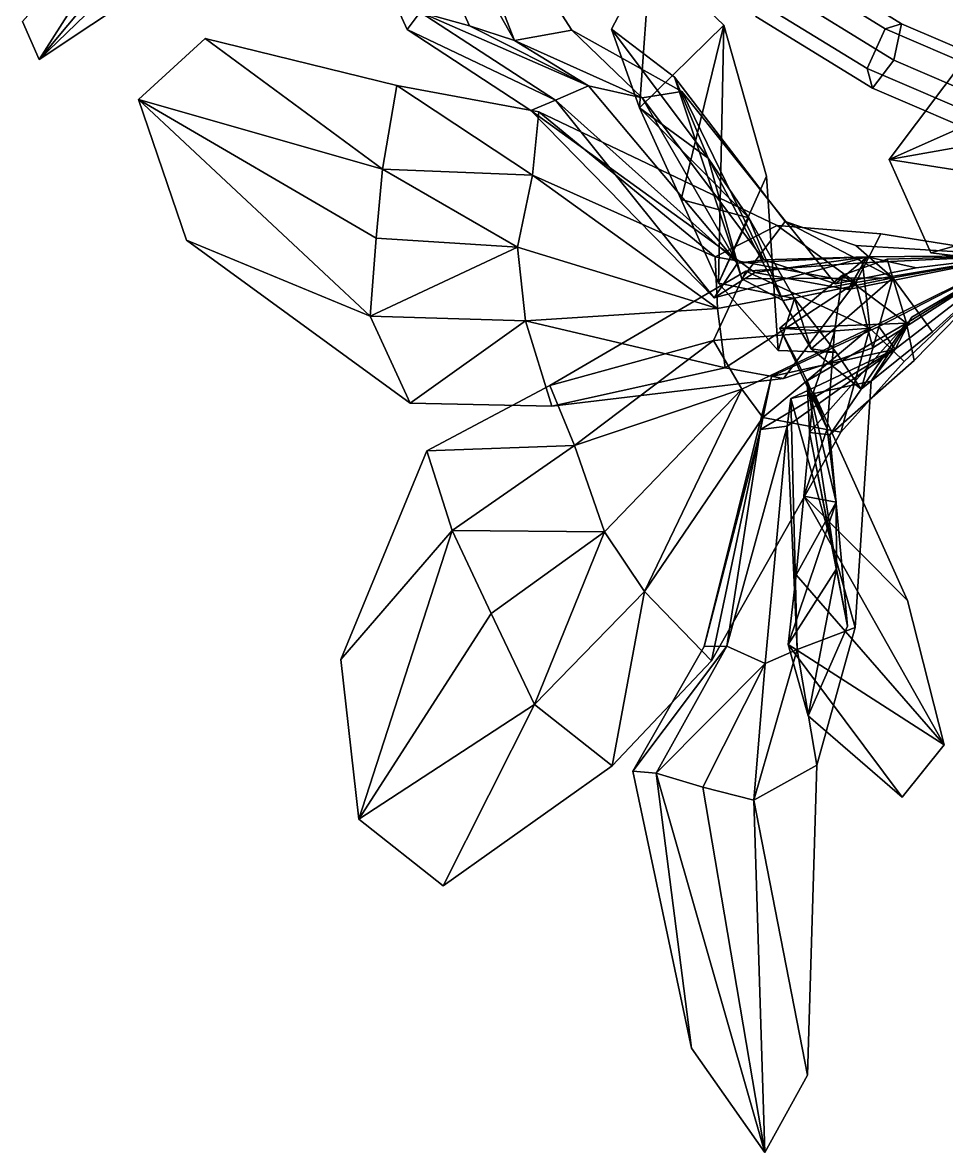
# Model space of a CAD drawing. Header units: metres. Extents: x -488 to 282, y -579 to 399.
# Drawn here: x -472.6 to -404.2, y -96.9 to -13.2 of the extents above; entities that cross this region are included whole.
import ezdxf

# ---------------------------------------------------------------- set-up
doc = ezdxf.new("R2010")
doc.units = ezdxf.units.M

msp = doc.modelspace()

# ---------------------------------------------------------------- linework, layer by layer
at = {"layer": 'coreopsi_1Pdcel', "color": 3}
for points in [[(-407.5464, -13.2743, 299.0812), (-415.5717, -8.2925, 302.6461), (-417.0065, -8.5533, 299.7648), (-408.748, -13.656, 296.1081)], [(-408.1198, -15.9729, 300.7597), (-416.3784, -10.8701, 304.4165), (-415.5717, -8.2925, 302.6461), (-407.5464, -13.2743, 299.0812)], [(-408.748, -13.656, 296.1081), (-417.0065, -8.5533, 299.7648), (-418.7133, -11.2945, 299.7274), (-410.0752, -16.5941, 295.9214)], [(-409.6811, -18.0477, 298.8397), (-418.3192, -12.748, 302.6457), (-416.3784, -10.8701, 304.4165), (-408.1198, -15.9729, 300.7597)], [(-410.0752, -16.5941, 295.9214), (-418.7133, -11.2945, 299.7274), (-418.3192, -12.748, 302.6457), (-409.6811, -18.0477, 298.8397)], [(-398.3591, -17.2206, 295.875), (-407.5464, -13.2743, 299.0812), (-408.748, -13.656, 296.1081), (-399.5606, -17.6024, 292.9019)], [(-398.9325, -19.9192, 297.5536), (-408.1198, -15.9729, 300.7597), (-407.5464, -13.2743, 299.0812), (-398.3591, -17.2206, 295.875)], [(-399.5606, -17.6024, 292.9019), (-408.748, -13.656, 296.1081), (-410.0752, -16.5941, 295.9214), (-400.8878, -20.5405, 292.7152)], [(-400.8878, -20.5405, 292.7152), (-410.0752, -16.5941, 295.9214), (-409.6811, -18.0477, 298.8397), (-400.4937, -21.994, 295.6335)], [(-400.4937, -21.994, 295.6335), (-409.6811, -18.0477, 298.8397), (-408.1198, -15.9729, 300.7597), (-398.9325, -19.9192, 297.5536)]]:
    msp.add_3dface(points, dxfattribs=at)
at = {"layer": 'coreopsi_1Petal1', "color": 3}
for points in [[(-436.1883, -14.5131, 322.5369), (-443.48, 4.2038, 327.4453), (-450.7708, 11.2841, 320.556)], [(-436.1883, -14.5131, 322.5369), (-450.7708, 11.2841, 320.556), (-443.48, 4.2038, 327.4453)], [(-439.5189, -13.4421, 316.5876), (-436.1883, -14.5131, 322.5369), (-450.7708, 11.2841, 320.556)], [(-439.5189, -13.4421, 316.5876), (-450.7708, 11.2841, 320.556), (-436.1883, -14.5131, 322.5369)], [(-450.7708, 11.2841, 320.556), (-443.1781, -12.4128, 309.967), (-439.5189, -13.4421, 316.5876)], [(-450.7708, 11.2841, 320.556), (-439.5189, -13.4421, 316.5876), (-443.1781, -12.4128, 309.967)], [(-443.1781, -12.4128, 309.967), (-453.0872, 5.8655, 311.1751), (-444.1512, -13.7131, 302.1768)], [(-443.1781, -12.4128, 309.967), (-444.1512, -13.7131, 302.1768), (-453.0872, 5.8655, 311.1751)], [(-431.9391, -13.7613, 327.9233), (-443.48, 4.2038, 327.4453), (-436.1883, -14.5131, 322.5369)], [(-431.9391, -13.7613, 327.9233), (-436.1883, -14.5131, 322.5369), (-443.48, 4.2038, 327.4453)], [(-471.3794, -15.9251, 348.1177), (-463.5906, -10.7239, 351.9173), (-454.9576, -0.05918, 338.7729)], [(-471.3794, -15.9251, 348.1177), (-454.9576, -0.05918, 338.7729), (-463.5906, -10.7239, 351.9173)], [(-471.3794, -15.9251, 348.1177), (-454.9576, -0.05918, 338.7729), (-458.6503, -0.6392, 332.8959)], [(-471.3794, -15.9251, 348.1177), (-458.6503, -0.6392, 332.8959), (-454.9576, -0.05918, 338.7729)], [(-458.6503, -0.6392, 332.8959), (-461.9213, -1.05979, 327.5319), (-471.3794, -15.9251, 348.1177)], [(-458.6503, -0.6392, 332.8959), (-471.3794, -15.9251, 348.1177), (-461.9213, -1.05979, 327.5319)], [(-461.9213, -1.05979, 327.5319), (-472.6163, -13.1099, 337.3463), (-471.3794, -15.9251, 348.1177)], [(-461.9213, -1.05979, 327.5319), (-471.3794, -15.9251, 348.1177), (-472.6163, -13.1099, 337.3463)], [(-426.9515, -19.4998, 336.8442), (-426.1188, -8.1666, 354.2975), (-429.0094, -13.6841, 331.8174)], [(-426.9515, -19.4998, 336.8442), (-429.0094, -13.6841, 331.8174), (-426.1188, -8.1666, 354.2975)], [(-420.7056, -13.3825, 362.435), (-426.1188, -8.1666, 354.2975), (-426.9515, -19.4998, 336.8442)], [(-420.7056, -13.3825, 362.435), (-426.9515, -19.4998, 336.8442), (-426.1188, -8.1666, 354.2975)], [(-443.1781, -12.4128, 309.967), (-444.1512, -13.7131, 302.1768), (-433.1703, -18.9419, 307.1451)], [(-443.1781, -12.4128, 309.967), (-433.1703, -18.9419, 307.1451), (-444.1512, -13.7131, 302.1768)], [(-443.1781, -12.4128, 309.967), (-433.1703, -18.9419, 307.1451), (-430.7289, -17.8845, 312.5624)], [(-443.1781, -12.4128, 309.967), (-430.7289, -17.8845, 312.5624), (-433.1703, -18.9419, 307.1451)], [(-439.5189, -13.4421, 316.5876), (-443.1781, -12.4128, 309.967), (-430.7289, -17.8845, 312.5624)], [(-439.5189, -13.4421, 316.5876), (-430.7289, -17.8845, 312.5624), (-443.1781, -12.4128, 309.967)], [(-420.7056, -13.3825, 362.435), (-426.9515, -19.4998, 336.8442), (-423.8505, -26.2972, 338.4129)], [(-420.7056, -13.3825, 362.435), (-423.8505, -26.2972, 338.4129), (-426.9515, -19.4998, 336.8442)], [(-423.8505, -26.2972, 338.4129), (-421.1013, -32.4945, 339.7051), (-420.7056, -13.3825, 362.435)], [(-423.8505, -26.2972, 338.4129), (-420.7056, -13.3825, 362.435), (-421.1013, -32.4945, 339.7051)], [(-421.1013, -32.4945, 339.7051), (-417.5302, -24.5576, 358.4625), (-420.7056, -13.3825, 362.435)], [(-421.1013, -32.4945, 339.7051), (-420.7056, -13.3825, 362.435), (-417.5302, -24.5576, 358.4625)], [(-433.1703, -18.9419, 307.1451), (-444.1512, -13.7131, 302.1768), (-434.9764, -19.7068, 299.7292)], [(-433.1703, -18.9419, 307.1451), (-434.9764, -19.7068, 299.7292), (-444.1512, -13.7131, 302.1768)], [(-430.7289, -17.8845, 312.5624), (-436.1883, -14.5131, 322.5369), (-439.5189, -13.4421, 316.5876)], [(-430.7289, -17.8845, 312.5624), (-439.5189, -13.4421, 316.5876), (-436.1883, -14.5131, 322.5369)], [(-426.7521, -18.7675, 318.1838), (-431.9391, -13.7613, 327.9233), (-436.1883, -14.5131, 322.5369)], [(-426.7521, -18.7675, 318.1838), (-436.1883, -14.5131, 322.5369), (-431.9391, -13.7613, 327.9233)], [(-423.8062, -18.2872, 322.5554), (-431.9391, -13.7613, 327.9233), (-426.7521, -18.7675, 318.1838)], [(-423.8062, -18.2872, 322.5554), (-426.7521, -18.7675, 318.1838), (-431.9391, -13.7613, 327.9233)], [(-421.8645, -23.2369, 326.3131), (-429.0094, -13.6841, 331.8174), (-424.3398, -17.2268, 322.2396)], [(-421.8645, -23.2369, 326.3131), (-424.3398, -17.2268, 322.2396), (-429.0094, -13.6841, 331.8174)], [(-426.9515, -19.4998, 336.8442), (-429.0094, -13.6841, 331.8174), (-421.8645, -23.2369, 326.3131)], [(-426.9515, -19.4998, 336.8442), (-421.8645, -23.2369, 326.3131), (-429.0094, -13.6841, 331.8174)], [(-445.9661, -24.04847, 296.8627), (-459.093, -14.3651, 284.1542), (-464.0454, -18.8906, 273.8712)], [(-445.9661, -24.04847, 296.8627), (-464.0454, -18.8906, 273.8712), (-459.093, -14.3651, 284.1542)], [(-444.9094, -17.8624, 299.735), (-459.093, -14.3651, 284.1542), (-445.9661, -24.04847, 296.8627)], [(-444.9094, -17.8624, 299.735), (-445.9661, -24.04847, 296.8627), (-459.093, -14.3651, 284.1542)], [(-430.7289, -17.8845, 312.5624), (-426.7521, -18.7675, 318.1838), (-436.1883, -14.5131, 322.5369)], [(-430.7289, -17.8845, 312.5624), (-436.1883, -14.5131, 322.5369), (-426.7521, -18.7675, 318.1838)], [(-388.5056, -14.4694, 314.3616), (-402.377, -15.2515, 304.2543), (-408.4458, -23.3277, 302.8351)], [(-388.5056, -14.4694, 314.3616), (-408.4458, -23.3277, 302.8351), (-402.377, -15.2515, 304.2543)], [(-389.6717, -19.9953, 315.356), (-388.5056, -14.4694, 314.3616), (-408.4458, -23.3277, 302.8351)], [(-389.6717, -19.9953, 315.356), (-408.4458, -23.3277, 302.8351), (-388.5056, -14.4694, 314.3616)], [(-419.3535, -32.1606, 309.8328), (-424.3398, -17.2268, 322.2396), (-416.1652, -27.934, 306.8399)], [(-419.3535, -32.1606, 309.8328), (-416.1652, -27.934, 306.8399), (-424.3398, -17.2268, 322.2396)], [(-421.8645, -23.2369, 326.3131), (-424.3398, -17.2268, 322.2396), (-419.3535, -32.1606, 309.8328)], [(-421.8645, -23.2369, 326.3131), (-419.3535, -32.1606, 309.8328), (-424.3398, -17.2268, 322.2396)], [(-434.8528, -24.4903, 298.4081), (-444.9094, -17.8624, 299.735), (-445.9661, -24.04847, 296.8627)], [(-434.8528, -24.4903, 298.4081), (-445.9661, -24.04847, 296.8627), (-444.9094, -17.8624, 299.735)], [(-434.3946, -19.7943, 300.8075), (-444.9094, -17.8624, 299.735), (-434.8528, -24.4903, 298.4081)], [(-434.3946, -19.7943, 300.8075), (-434.8528, -24.4903, 298.4081), (-444.9094, -17.8624, 299.735)], [(-430.7289, -17.8845, 312.5624), (-433.1703, -18.9419, 307.1451), (-419.696, -31.00773, 307.9795)], [(-430.7289, -17.8845, 312.5624), (-419.696, -31.00773, 307.9795), (-433.1703, -18.9419, 307.1451)], [(-419.696, -31.00773, 307.9795), (-426.7521, -18.7675, 318.1838), (-430.7289, -17.8845, 312.5624)], [(-419.696, -31.00773, 307.9795), (-430.7289, -17.8845, 312.5624), (-426.7521, -18.7675, 318.1838)], [(-417.7248, -30.7572, 312.0077), (-423.8062, -18.2872, 322.5554), (-426.7521, -18.7675, 318.1838)], [(-417.7248, -30.7572, 312.0077), (-426.7521, -18.7675, 318.1838), (-423.8062, -18.2872, 322.5554)], [(-412.4322, -32.5437, 312.8677), (-423.8062, -18.2872, 322.5554), (-417.7248, -30.7572, 312.0077)], [(-412.4322, -32.5437, 312.8677), (-417.7248, -30.7572, 312.0077), (-423.8062, -18.2872, 322.5554)], [(-446.437, -29.1677, 292.2578), (-445.9661, -24.04847, 296.8627), (-464.0454, -18.8906, 273.8712)], [(-446.437, -29.1677, 292.2578), (-464.0454, -18.8906, 273.8712), (-445.9661, -24.04847, 296.8627)], [(-464.0454, -18.8906, 273.8712), (-460.4929, -29.2997, 272.545), (-446.8798, -34.9282, 287.2675)], [(-464.0454, -18.8906, 273.8712), (-446.8798, -34.9282, 287.2675), (-460.4929, -29.2997, 272.545)], [(-464.0454, -18.8906, 273.8712), (-446.8798, -34.9282, 287.2675), (-446.437, -29.1677, 292.2578)], [(-464.0454, -18.8906, 273.8712), (-446.437, -29.1677, 292.2578), (-446.8798, -34.9282, 287.2675)], [(-433.1703, -18.9419, 307.1451), (-434.9764, -19.7068, 299.7292), (-421.4242, -33.5747, 304.8112)], [(-433.1703, -18.9419, 307.1451), (-421.4242, -33.5747, 304.8112), (-434.9764, -19.7068, 299.7292)], [(-419.696, -31.00773, 307.9795), (-433.1703, -18.9419, 307.1451), (-421.4242, -33.5747, 304.8112)], [(-419.696, -31.00773, 307.9795), (-421.4242, -33.5747, 304.8112), (-433.1703, -18.9419, 307.1451)], [(-417.7248, -30.7572, 312.0077), (-426.7521, -18.7675, 318.1838), (-419.696, -31.00773, 307.9795)], [(-417.7248, -30.7572, 312.0077), (-419.696, -31.00773, 307.9795), (-426.7521, -18.7675, 318.1838)], [(-421.4242, -33.5747, 304.8112), (-434.9764, -19.7068, 299.7292), (-418.4021, -31.7022, 299.877)], [(-421.4242, -33.5747, 304.8112), (-418.4021, -31.7022, 299.877), (-434.9764, -19.7068, 299.7292)], [(-421.3466, -30.5293, 305.0791), (-434.3946, -19.7943, 300.8075), (-434.8528, -24.4903, 298.4081)], [(-421.3466, -30.5293, 305.0791), (-434.8528, -24.4903, 298.4081), (-434.3946, -19.7943, 300.8075)], [(-416.7379, -28.23, 307.4064), (-434.3946, -19.7943, 300.8075), (-421.3466, -30.5293, 305.0791)], [(-416.7379, -28.23, 307.4064), (-421.3466, -30.5293, 305.0791), (-434.3946, -19.7943, 300.8075)], [(-426.9515, -19.4998, 336.8442), (-421.8645, -23.2369, 326.3131), (-418.8396, -27.639, 329.1236)], [(-426.9515, -19.4998, 336.8442), (-418.8396, -27.639, 329.1236), (-421.8645, -23.2369, 326.3131)], [(-423.8505, -26.2972, 338.4129), (-426.9515, -19.4998, 336.8442), (-418.8396, -27.639, 329.1236)], [(-423.8505, -26.2972, 338.4129), (-418.8396, -27.639, 329.1236), (-426.9515, -19.4998, 336.8442)], [(-408.4458, -23.3277, 302.8351), (-390.8706, -26.1074, 316.5557), (-389.6717, -19.9953, 315.356)], [(-408.4458, -23.3277, 302.8351), (-389.6717, -19.9953, 315.356), (-390.8706, -26.1074, 316.5557)], [(-416.3394, -33.7616, 312.6552), (-421.8645, -23.2369, 326.3131), (-419.3535, -32.1606, 309.8328)], [(-416.3394, -33.7616, 312.6552), (-419.3535, -32.1606, 309.8328), (-421.8645, -23.2369, 326.3131)], [(-418.8396, -27.639, 329.1236), (-421.8645, -23.2369, 326.3131), (-416.3394, -33.7616, 312.6552)], [(-418.8396, -27.639, 329.1236), (-416.3394, -33.7616, 312.6552), (-421.8645, -23.2369, 326.3131)], [(-408.4458, -23.3277, 302.8351), (-405.3818, -30.2409, 308.0835), (-390.8706, -26.1074, 316.5557)], [(-408.4458, -23.3277, 302.8351), (-390.8706, -26.1074, 316.5557), (-405.3818, -30.2409, 308.0835)], [(-435.9784, -29.8172, 294.1008), (-445.9661, -24.04847, 296.8627), (-446.437, -29.1677, 292.2578)], [(-435.9784, -29.8172, 294.1008), (-446.437, -29.1677, 292.2578), (-445.9661, -24.04847, 296.8627)], [(-435.9784, -29.8172, 294.1008), (-434.8528, -24.4903, 298.4081), (-445.9661, -24.04847, 296.8627)], [(-435.9784, -29.8172, 294.1008), (-445.9661, -24.04847, 296.8627), (-434.8528, -24.4903, 298.4081)], [(-421.1781, -34.3766, 302.7673), (-434.8528, -24.4903, 298.4081), (-435.9784, -29.8172, 294.1008)], [(-421.1781, -34.3766, 302.7673), (-435.9784, -29.8172, 294.1008), (-434.8528, -24.4903, 298.4081)], [(-421.3466, -30.5293, 305.0791), (-434.8528, -24.4903, 298.4081), (-421.1781, -34.3766, 302.7673)], [(-421.3466, -30.5293, 305.0791), (-421.1781, -34.3766, 302.7673), (-434.8528, -24.4903, 298.4081)], [(-416.6803, -37.487, 341.4838), (-417.5302, -24.5576, 358.4625), (-421.1013, -32.4945, 339.7051)], [(-416.6803, -37.487, 341.4838), (-421.1013, -32.4945, 339.7051), (-417.5302, -24.5576, 358.4625)], [(-418.8396, -27.639, 329.1236), (-421.1013, -32.4945, 339.7051), (-423.8505, -26.2972, 338.4129)], [(-418.8396, -27.639, 329.1236), (-423.8505, -26.2972, 338.4129), (-421.1013, -32.4945, 339.7051)], [(-390.8706, -26.1074, 316.5557), (-405.3818, -30.2409, 308.0835), (-388.999, -32.2185, 318.2493)], [(-390.8706, -26.1074, 316.5557), (-388.999, -32.2185, 318.2493), (-405.3818, -30.2409, 308.0835)], [(-410.9261, -32.4484, 300.3056), (-416.7379, -28.23, 307.4064), (-421.3466, -30.5293, 305.0791)], [(-410.9261, -32.4484, 300.3056), (-421.3466, -30.5293, 305.0791), (-416.7379, -28.23, 307.4064)], [(-418.8396, -27.639, 329.1236), (-415.4638, -33.6323, 330.0608), (-421.1013, -32.4945, 339.7051)], [(-418.8396, -27.639, 329.1236), (-421.1013, -32.4945, 339.7051), (-415.4638, -33.6323, 330.0608)], [(-419.3535, -32.1606, 309.8328), (-416.1652, -27.934, 306.8399), (-408.1931, -32.1011, 305.8903)], [(-419.3535, -32.1606, 309.8328), (-408.1931, -32.1011, 305.8903), (-416.1652, -27.934, 306.8399)], [(-416.3394, -33.7616, 312.6552), (-415.4638, -33.6323, 330.0608), (-418.8396, -27.639, 329.1236)], [(-416.3394, -33.7616, 312.6552), (-418.8396, -27.639, 329.1236), (-415.4638, -33.6323, 330.0608)], [(-409.0614, -28.8377, 303.1593), (-416.7379, -28.23, 307.4064), (-410.9261, -32.4484, 300.3056)], [(-409.0614, -28.8377, 303.1593), (-410.9261, -32.4484, 300.3056), (-416.7379, -28.23, 307.4064)], [(-408.1931, -32.1011, 305.8903), (-416.1652, -27.934, 306.8399), (-410.9325, -29.696, 302.4364)], [(-408.1931, -32.1011, 305.8903), (-410.9325, -29.696, 302.4364), (-416.1652, -27.934, 306.8399)], [(-446.437, -29.1677, 292.2578), (-446.8798, -34.9282, 287.2675), (-435.9784, -29.8172, 294.1008)], [(-446.437, -29.1677, 292.2578), (-435.9784, -29.8172, 294.1008), (-446.8798, -34.9282, 287.2675)], [(-399.0027, -30.4309, 297.8171), (-409.0614, -28.8377, 303.1593), (-410.9261, -32.4484, 300.3056)], [(-399.0027, -30.4309, 297.8171), (-410.9261, -32.4484, 300.3056), (-409.0614, -28.8377, 303.1593)], [(-446.8798, -34.9282, 287.2675), (-460.4929, -29.2997, 272.545), (-443.9111, -41.3694, 283.6587)], [(-446.8798, -34.9282, 287.2675), (-443.9111, -41.3694, 283.6587), (-460.4929, -29.2997, 272.545)], [(-446.8798, -34.9282, 287.2675), (-435.392, -35.2727, 291.587), (-435.9784, -29.8172, 294.1008)], [(-446.8798, -34.9282, 287.2675), (-435.9784, -29.8172, 294.1008), (-435.392, -35.2727, 291.587)], [(-435.9784, -29.8172, 294.1008), (-435.392, -35.2727, 291.587), (-421.1781, -34.3766, 302.7673)], [(-435.9784, -29.8172, 294.1008), (-421.1781, -34.3766, 302.7673), (-435.392, -35.2727, 291.587)], [(-408.1931, -32.1011, 305.8903), (-410.9325, -29.696, 302.4364), (-399.0027, -30.4309, 297.8171)], [(-408.1931, -32.1011, 305.8903), (-399.0027, -30.4309, 297.8171), (-410.9325, -29.696, 302.4364)], [(-419.696, -31.00773, 307.9795), (-421.4242, -33.5747, 304.8112), (-410.089, -30.5456, 303.2495)], [(-419.696, -31.00773, 307.9795), (-410.089, -30.5456, 303.2495), (-421.4242, -33.5747, 304.8112)], [(-421.4242, -33.5747, 304.8112), (-418.4021, -31.7022, 299.877), (-410.089, -30.5456, 303.2495)], [(-421.4242, -33.5747, 304.8112), (-410.089, -30.5456, 303.2495), (-418.4021, -31.7022, 299.877)], [(-410.9261, -32.4484, 300.3056), (-421.3466, -30.5293, 305.0791), (-421.1781, -34.3766, 302.7673)], [(-410.9261, -32.4484, 300.3056), (-421.1781, -34.3766, 302.7673), (-421.3466, -30.5293, 305.0791)], [(-410.089, -30.5456, 303.2495), (-417.7248, -30.7572, 312.0077), (-419.696, -31.00773, 307.9795)], [(-410.089, -30.5456, 303.2495), (-419.696, -31.00773, 307.9795), (-417.7248, -30.7572, 312.0077)], [(-410.089, -30.5456, 303.2495), (-418.4021, -31.7022, 299.877), (-411.4995, -32.9664, 299.0819)], [(-410.089, -30.5456, 303.2495), (-411.4995, -32.9664, 299.0819), (-418.4021, -31.7022, 299.877)], [(-410.089, -30.5456, 303.2495), (-412.4322, -32.5437, 312.8677), (-417.7248, -30.7572, 312.0077)], [(-410.089, -30.5456, 303.2495), (-417.7248, -30.7572, 312.0077), (-412.4322, -32.5437, 312.8677)], [(-406.4516, -31.3659, 306.5289), (-412.4322, -32.5437, 312.8677), (-410.089, -30.5456, 303.2495)], [(-406.4516, -31.3659, 306.5289), (-410.089, -30.5456, 303.2495), (-412.4322, -32.5437, 312.8677)], [(-407.164, -35.4624, 305.5957), (-411.9217, -31.9033, 312.416), (-408.6053, -30.7034, 306.2974)], [(-407.164, -35.4624, 305.5957), (-408.6053, -30.7034, 306.2974), (-411.9217, -31.9033, 312.416)], [(-410.089, -30.5456, 303.2495), (-411.4995, -32.9664, 299.0819), (-399.0027, -30.4309, 297.8171)], [(-410.089, -30.5456, 303.2495), (-399.0027, -30.4309, 297.8171), (-411.4995, -32.9664, 299.0819)], [(-410.9261, -32.4484, 300.3056), (-409.6722, -37.2732, 299.6997), (-399.0027, -30.4309, 297.8171)], [(-410.9261, -32.4484, 300.3056), (-399.0027, -30.4309, 297.8171), (-409.6722, -37.2732, 299.6997)], [(-399.0027, -30.4309, 297.8171), (-410.4267, -30.9723, 299.0229), (-409.8969, -35.8098, 300.011)], [(-399.0027, -30.4309, 297.8171), (-409.8969, -35.8098, 300.011), (-410.4267, -30.9723, 299.0229)], [(-399.0027, -30.4309, 297.8171), (-406.4516, -31.3659, 306.5289), (-410.089, -30.5456, 303.2495)], [(-399.0027, -30.4309, 297.8171), (-410.089, -30.5456, 303.2495), (-406.4516, -31.3659, 306.5289)], [(-409.8969, -35.8098, 300.011), (-407.3449, -38.2806, 303.5607), (-399.0027, -30.4309, 297.8171)], [(-409.8969, -35.8098, 300.011), (-399.0027, -30.4309, 297.8171), (-407.3449, -38.2806, 303.5607)], [(-399.0027, -30.4309, 297.8171), (-409.2215, -35.6967, 298.137), (-408.0011, -37.3652, 302.6519)], [(-399.0027, -30.4309, 297.8171), (-408.0011, -37.3652, 302.6519), (-409.2215, -35.6967, 298.137)], [(-407.164, -35.4624, 305.5957), (-408.6053, -30.7034, 306.2974), (-399.0027, -30.4309, 297.8171)], [(-407.164, -35.4624, 305.5957), (-399.0027, -30.4309, 297.8171), (-408.6053, -30.7034, 306.2974)], [(-399.0027, -30.4309, 297.8171), (-405.2465, -36.09029, 305.6429), (-408.1931, -32.1011, 305.8903)], [(-399.0027, -30.4309, 297.8171), (-408.1931, -32.1011, 305.8903), (-405.2465, -36.09029, 305.6429)], [(-408.0011, -37.3652, 302.6519), (-406.7779, -35.01025, 306.9152), (-399.0027, -30.4309, 297.8171)], [(-408.0011, -37.3652, 302.6519), (-399.0027, -30.4309, 297.8171), (-406.7779, -35.01025, 306.9152)], [(-399.0027, -30.4309, 297.8171), (-406.6117, -38.2249, 301.5066), (-407.164, -35.4624, 305.5957)], [(-399.0027, -30.4309, 297.8171), (-407.164, -35.4624, 305.5957), (-406.6117, -38.2249, 301.5066)], [(-419.0674, -31.6112, 300.5279), (-433.5738, -40.05894, 288.5002), (-421.4677, -36.7276, 300.5867)], [(-419.0674, -31.6112, 300.5279), (-421.4677, -36.7276, 300.5867), (-433.5738, -40.05894, 288.5002)], [(-409.8969, -35.8098, 300.011), (-419.0674, -31.6112, 300.5279), (-421.4677, -36.7276, 300.5867)], [(-409.8969, -35.8098, 300.011), (-421.4677, -36.7276, 300.5867), (-419.0674, -31.6112, 300.5279)], [(-410.4267, -30.9723, 299.0229), (-419.0674, -31.6112, 300.5279), (-409.8969, -35.8098, 300.011)], [(-410.4267, -30.9723, 299.0229), (-409.8969, -35.8098, 300.011), (-419.0674, -31.6112, 300.5279)], [(-421.1781, -34.3766, 302.7673), (-420.6071, -38.7677, 302.8444), (-410.9261, -32.4484, 300.3056)], [(-421.1781, -34.3766, 302.7673), (-410.9261, -32.4484, 300.3056), (-420.6071, -38.7677, 302.8444)], [(-415.4638, -33.6323, 330.0608), (-416.6803, -37.487, 341.4838), (-421.1013, -32.4945, 339.7051)], [(-415.4638, -33.6323, 330.0608), (-421.1013, -32.4945, 339.7051), (-416.6803, -37.487, 341.4838)], [(-420.6071, -38.7677, 302.8444), (-416.2732, -39.5539, 298.6508), (-410.9261, -32.4484, 300.3056)], [(-420.6071, -38.7677, 302.8444), (-410.9261, -32.4484, 300.3056), (-416.2732, -39.5539, 298.6508)], [(-416.3394, -33.7616, 312.6552), (-419.3535, -32.1606, 309.8328), (-408.1931, -32.1011, 305.8903)], [(-416.3394, -33.7616, 312.6552), (-408.1931, -32.1011, 305.8903), (-419.3535, -32.1606, 309.8328)], [(-416.5466, -35.8336, 312.802), (-411.9217, -31.9033, 312.416), (-407.164, -35.4624, 305.5957)], [(-416.5466, -35.8336, 312.802), (-407.164, -35.4624, 305.5957), (-411.9217, -31.9033, 312.416)], [(-416.5466, -35.8336, 312.802), (-412.5074, -36.09202, 332.4343), (-411.9217, -31.9033, 312.416)], [(-416.5466, -35.8336, 312.802), (-411.9217, -31.9033, 312.416), (-412.5074, -36.09202, 332.4343)], [(-408.1931, -32.1011, 305.8903), (-414.2277, -37.362, 314.3143), (-416.3394, -33.7616, 312.6552)], [(-408.1931, -32.1011, 305.8903), (-416.3394, -33.7616, 312.6552), (-414.2277, -37.362, 314.3143)], [(-410.9261, -32.4484, 300.3056), (-416.2732, -39.5539, 298.6508), (-409.6722, -37.2732, 299.6997)], [(-410.9261, -32.4484, 300.3056), (-409.6722, -37.2732, 299.6997), (-416.2732, -39.5539, 298.6508)], [(-408.1931, -32.1011, 305.8903), (-410.5232, -40.3359, 311.2524), (-414.2277, -37.362, 314.3143)], [(-408.1931, -32.1011, 305.8903), (-414.2277, -37.362, 314.3143), (-410.5232, -40.3359, 311.2524)], [(-405.2465, -36.09029, 305.6429), (-410.5232, -40.3359, 311.2524), (-408.1931, -32.1011, 305.8903)], [(-405.2465, -36.09029, 305.6429), (-408.1931, -32.1011, 305.8903), (-410.5232, -40.3359, 311.2524)], [(-412.3734, -37.6287, 331.6414), (-416.6803, -37.487, 341.4838), (-415.4638, -33.6323, 330.0608)], [(-412.3734, -37.6287, 331.6414), (-415.4638, -33.6323, 330.0608), (-416.6803, -37.487, 341.4838)], [(-414.2277, -37.362, 314.3143), (-415.4638, -33.6323, 330.0608), (-416.3394, -33.7616, 312.6552)], [(-414.2277, -37.362, 314.3143), (-416.3394, -33.7616, 312.6552), (-415.4638, -33.6323, 330.0608)], [(-414.2277, -37.362, 314.3143), (-412.3734, -37.6287, 331.6414), (-415.4638, -33.6323, 330.0608)], [(-414.2277, -37.362, 314.3143), (-415.4638, -33.6323, 330.0608), (-412.3734, -37.6287, 331.6414)], [(-446.8798, -34.9282, 287.2675), (-443.9111, -41.3694, 283.6587), (-435.392, -35.2727, 291.587)], [(-446.8798, -34.9282, 287.2675), (-435.392, -35.2727, 291.587), (-443.9111, -41.3694, 283.6587)], [(-421.1781, -34.3766, 302.7673), (-435.392, -35.2727, 291.587), (-420.6071, -38.7677, 302.8444)], [(-421.1781, -34.3766, 302.7673), (-420.6071, -38.7677, 302.8444), (-435.392, -35.2727, 291.587)], [(-408.0011, -37.3652, 302.6519), (-409.7928, -39.755, 311.1898), (-406.7779, -35.01025, 306.9152)], [(-408.0011, -37.3652, 302.6519), (-406.7779, -35.01025, 306.9152), (-409.7928, -39.755, 311.1898)], [(-435.392, -35.2727, 291.587), (-443.9111, -41.3694, 283.6587), (-433.4398, -41.5956, 287.7073)], [(-435.392, -35.2727, 291.587), (-433.4398, -41.5956, 287.7073), (-443.9111, -41.3694, 283.6587)], [(-435.392, -35.2727, 291.587), (-433.4398, -41.5956, 287.7073), (-420.6071, -38.7677, 302.8444)], [(-435.392, -35.2727, 291.587), (-420.6071, -38.7677, 302.8444), (-433.4398, -41.5956, 287.7073)], [(-409.8969, -35.8098, 300.011), (-421.4677, -36.7276, 300.5867), (-419.356, -40.328, 302.2458)], [(-409.8969, -35.8098, 300.011), (-419.356, -40.328, 302.2458), (-421.4677, -36.7276, 300.5867)], [(-419.356, -40.328, 302.2458), (-417.8001, -42.4408, 305.8136), (-409.8969, -35.8098, 300.011)], [(-419.356, -40.328, 302.2458), (-409.8969, -35.8098, 300.011), (-417.8001, -42.4408, 305.8136)], [(-417.8001, -42.4408, 305.8136), (-412.0297, -43.5232, 304.2269), (-409.8969, -35.8098, 300.011)], [(-417.8001, -42.4408, 305.8136), (-409.8969, -35.8098, 300.011), (-412.0297, -43.5232, 304.2269)], [(-409.2215, -35.6967, 298.137), (-417.1584, -39.4034, 298.9126), (-408.0011, -37.3652, 302.6519)], [(-409.2215, -35.6967, 298.137), (-408.0011, -37.3652, 302.6519), (-417.1584, -39.4034, 298.9126)], [(-414.5173, -39.713, 312.1336), (-416.5466, -35.8336, 312.802), (-407.164, -35.4624, 305.5957)], [(-414.5173, -39.713, 312.1336), (-407.164, -35.4624, 305.5957), (-416.5466, -35.8336, 312.802)], [(-414.5173, -39.713, 312.1336), (-413.0347, -43.285, 329.822), (-416.5466, -35.8336, 312.802)], [(-414.5173, -39.713, 312.1336), (-416.5466, -35.8336, 312.802), (-413.0347, -43.285, 329.822)], [(-413.0347, -43.285, 329.822), (-412.5074, -36.09202, 332.4343), (-416.5466, -35.8336, 312.802)], [(-413.0347, -43.285, 329.822), (-416.5466, -35.8336, 312.802), (-412.5074, -36.09202, 332.4343)], [(-407.164, -35.4624, 305.5957), (-414.3488, -43.5603, 309.8219), (-414.5173, -39.713, 312.1336)], [(-407.164, -35.4624, 305.5957), (-414.5173, -39.713, 312.1336), (-414.3488, -43.5603, 309.8219)], [(-407.164, -35.4624, 305.5957), (-412.8527, -43.717, 304.3739), (-414.3488, -43.5603, 309.8219)], [(-407.164, -35.4624, 305.5957), (-414.3488, -43.5603, 309.8219), (-412.8527, -43.717, 304.3739)], [(-406.6117, -38.2249, 301.5066), (-412.8527, -43.717, 304.3739), (-407.164, -35.4624, 305.5957)], [(-406.6117, -38.2249, 301.5066), (-407.164, -35.4624, 305.5957), (-412.8527, -43.717, 304.3739)], [(-409.8969, -35.8098, 300.011), (-412.0297, -43.5232, 304.2269), (-407.3449, -38.2806, 303.5607)], [(-409.8969, -35.8098, 300.011), (-407.3449, -38.2806, 303.5607), (-412.0297, -43.5232, 304.2269)], [(-421.4677, -36.7276, 300.5867), (-433.5738, -40.05894, 288.5002), (-431.7544, -44.5013, 290.7305)], [(-421.4677, -36.7276, 300.5867), (-431.7544, -44.5013, 290.7305), (-433.5738, -40.05894, 288.5002)], [(-421.4677, -36.7276, 300.5867), (-431.7544, -44.5013, 290.7305), (-419.356, -40.328, 302.2458)], [(-421.4677, -36.7276, 300.5867), (-419.356, -40.328, 302.2458), (-431.7544, -44.5013, 290.7305)], [(-413.0347, -43.285, 329.822), (-414.0583, -40.5375, 342.6285), (-412.5074, -36.09202, 332.4343)], [(-413.0347, -43.285, 329.822), (-412.5074, -36.09202, 332.4343), (-414.0583, -40.5375, 342.6285)], [(-408.0011, -37.3652, 302.6519), (-417.9706, -43.3324, 302.8933), (-415.9994, -43.08195, 306.9214)], [(-408.0011, -37.3652, 302.6519), (-415.9994, -43.08195, 306.9214), (-417.9706, -43.3324, 302.8933)], [(-408.0011, -37.3652, 302.6519), (-417.1584, -39.4034, 298.9126), (-417.9706, -43.3324, 302.8933)], [(-408.0011, -37.3652, 302.6519), (-417.9706, -43.3324, 302.8933), (-417.1584, -39.4034, 298.9126)], [(-415.9994, -43.08195, 306.9214), (-415.7294, -41.02674, 310.8352), (-408.0011, -37.3652, 302.6519)], [(-415.9994, -43.08195, 306.9214), (-408.0011, -37.3652, 302.6519), (-415.7294, -41.02674, 310.8352)], [(-415.7294, -41.02674, 310.8352), (-409.7928, -39.755, 311.1898), (-408.0011, -37.3652, 302.6519)], [(-415.7294, -41.02674, 310.8352), (-408.0011, -37.3652, 302.6519), (-409.7928, -39.755, 311.1898)], [(-410.5232, -40.3359, 311.2524), (-412.3734, -37.6287, 331.6414), (-414.2277, -37.362, 314.3143)], [(-410.5232, -40.3359, 311.2524), (-414.2277, -37.362, 314.3143), (-412.3734, -37.6287, 331.6414)], [(-420.6071, -38.7677, 302.8444), (-433.4398, -41.5956, 287.7073), (-416.2732, -39.5539, 298.6508)], [(-420.6071, -38.7677, 302.8444), (-416.2732, -39.5539, 298.6508), (-433.4398, -41.5956, 287.7073)], [(-433.5738, -40.05894, 288.5002), (-442.6849, -44.9098, 285.5169), (-431.7544, -44.5013, 290.7305)], [(-433.5738, -40.05894, 288.5002), (-431.7544, -44.5013, 290.7305), (-442.6849, -44.9098, 285.5169)], [(-417.1584, -39.4034, 298.9126), (-422.1411, -59.4004, 297.5862), (-417.9706, -43.3324, 302.8933)], [(-417.1584, -39.4034, 298.9126), (-417.9706, -43.3324, 302.8933), (-422.1411, -59.4004, 297.5862)], [(-415.7294, -41.02674, 310.8352), (-410.9708, -57.9808, 320.4124), (-409.7928, -39.755, 311.1898)], [(-415.7294, -41.02674, 310.8352), (-409.7928, -39.755, 311.1898), (-410.9708, -57.9808, 320.4124)], [(-414.3488, -43.5603, 309.8219), (-412.3654, -53.6433, 322.3832), (-414.5173, -39.713, 312.1336)], [(-414.3488, -43.5603, 309.8219), (-414.5173, -39.713, 312.1336), (-412.3654, -53.6433, 322.3832)], [(-414.5173, -39.713, 312.1336), (-412.3654, -53.6433, 322.3832), (-412.3858, -48.7187, 327.2763)], [(-414.5173, -39.713, 312.1336), (-412.3858, -48.7187, 327.2763), (-412.3654, -53.6433, 322.3832)], [(-412.3858, -48.7187, 327.2763), (-413.0347, -43.285, 329.822), (-414.5173, -39.713, 312.1336)], [(-412.3858, -48.7187, 327.2763), (-414.5173, -39.713, 312.1336), (-413.0347, -43.285, 329.822)], [(-419.356, -40.328, 302.2458), (-431.7544, -44.5013, 290.7305), (-429.5246, -50.8969, 292.2535)], [(-419.356, -40.328, 302.2458), (-429.5246, -50.8969, 292.2535), (-431.7544, -44.5013, 290.7305)], [(-429.5246, -50.8969, 292.2535), (-426.5622, -55.3208, 295.0959), (-419.356, -40.328, 302.2458)], [(-429.5246, -50.8969, 292.2535), (-419.356, -40.328, 302.2458), (-426.5622, -55.3208, 295.0959)], [(-419.356, -40.328, 302.2458), (-426.5622, -55.3208, 295.0959), (-417.8001, -42.4408, 305.8136)], [(-419.356, -40.328, 302.2458), (-417.8001, -42.4408, 305.8136), (-426.5622, -55.3208, 295.0959)], [(-414.7775, -48.273, 340.9049), (-407.104, -55.9861, 358.6638), (-414.0583, -40.5375, 342.6285)], [(-414.7775, -48.273, 340.9049), (-414.0583, -40.5375, 342.6285), (-407.104, -55.9861, 358.6638)], [(-414.7775, -48.273, 340.9049), (-414.0583, -40.5375, 342.6285), (-413.0347, -43.285, 329.822)], [(-414.7775, -48.273, 340.9049), (-413.0347, -43.285, 329.822), (-414.0583, -40.5375, 342.6285)], [(-415.9994, -43.08195, 306.9214), (-415.2563, -59.6158, 314.2639), (-415.7294, -41.02674, 310.8352)], [(-415.9994, -43.08195, 306.9214), (-415.7294, -41.02674, 310.8352), (-415.2563, -59.6158, 314.2639)], [(-415.2563, -59.6158, 314.2639), (-410.9708, -57.9808, 320.4124), (-415.7294, -41.02674, 310.8352)], [(-415.2563, -59.6158, 314.2639), (-415.7294, -41.02674, 310.8352), (-410.9708, -57.9808, 320.4124)], [(-426.5622, -55.3208, 295.0959), (-421.6075, -60.4608, 297.902), (-417.8001, -42.4408, 305.8136)], [(-426.5622, -55.3208, 295.0959), (-417.8001, -42.4408, 305.8136), (-421.6075, -60.4608, 297.902)], [(-417.8001, -42.4408, 305.8136), (-421.6075, -60.4608, 297.902), (-412.0297, -43.5232, 304.2269)], [(-417.8001, -42.4408, 305.8136), (-412.0297, -43.5232, 304.2269), (-421.6075, -60.4608, 297.902)], [(-417.9706, -43.3324, 302.8933), (-422.1411, -59.4004, 297.5862), (-420.466, -59.3661, 302.6075)], [(-417.9706, -43.3324, 302.8933), (-420.466, -59.3661, 302.6075), (-422.1411, -59.4004, 297.5862)], [(-417.9706, -43.3324, 302.8933), (-420.466, -59.3661, 302.6075), (-415.9994, -43.08195, 306.9214)], [(-417.9706, -43.3324, 302.8933), (-415.9994, -43.08195, 306.9214), (-420.466, -59.3661, 302.6075)], [(-415.9994, -43.08195, 306.9214), (-420.466, -59.3661, 302.6075), (-417.6353, -60.6514, 308.8147)], [(-415.9994, -43.08195, 306.9214), (-417.6353, -60.6514, 308.8147), (-420.466, -59.3661, 302.6075)], [(-417.6353, -60.6514, 308.8147), (-415.2563, -59.6158, 314.2639), (-415.9994, -43.08195, 306.9214)], [(-417.6353, -60.6514, 308.8147), (-415.9994, -43.08195, 306.9214), (-415.2563, -59.6158, 314.2639)], [(-414.7775, -48.273, 340.9049), (-413.0347, -43.285, 329.822), (-412.3858, -48.7187, 327.2763)], [(-414.7775, -48.273, 340.9049), (-412.3858, -48.7187, 327.2763), (-413.0347, -43.285, 329.822)], [(-412.8527, -43.717, 304.3739), (-411.5527, -57.8933, 319.3341), (-414.3488, -43.5603, 309.8219)], [(-412.8527, -43.717, 304.3739), (-414.3488, -43.5603, 309.8219), (-411.5527, -57.8933, 319.3341)], [(-414.3488, -43.5603, 309.8219), (-411.5527, -57.8933, 319.3341), (-412.3654, -53.6433, 322.3832)], [(-414.3488, -43.5603, 309.8219), (-412.3654, -53.6433, 322.3832), (-411.5527, -57.8933, 319.3341)], [(-442.6849, -44.9098, 285.5169), (-449.0456, -60.3698, 272.2242), (-440.8057, -50.7944, 288.5949)], [(-442.6849, -44.9098, 285.5169), (-440.8057, -50.7944, 288.5949), (-449.0456, -60.3698, 272.2242)], [(-431.7544, -44.5013, 290.7305), (-442.6849, -44.9098, 285.5169), (-440.8057, -50.7944, 288.5949)], [(-431.7544, -44.5013, 290.7305), (-440.8057, -50.7944, 288.5949), (-442.6849, -44.9098, 285.5169)], [(-429.5246, -50.8969, 292.2535), (-431.7544, -44.5013, 290.7305), (-440.8057, -50.7944, 288.5949)], [(-429.5246, -50.8969, 292.2535), (-440.8057, -50.7944, 288.5949), (-431.7544, -44.5013, 290.7305)], [(-415.3452, -54.07737, 335.9785), (-414.7775, -48.273, 340.9049), (-412.3858, -48.7187, 327.2763)], [(-415.3452, -54.07737, 335.9785), (-412.3858, -48.7187, 327.2763), (-414.7775, -48.273, 340.9049)], [(-404.3854, -66.6879, 357.7638), (-414.7775, -48.273, 340.9049), (-415.3452, -54.07737, 335.9785)], [(-404.3854, -66.6879, 357.7638), (-415.3452, -54.07737, 335.9785), (-414.7775, -48.273, 340.9049)], [(-404.3854, -66.6879, 357.7638), (-407.104, -55.9861, 358.6638), (-414.7775, -48.273, 340.9049)], [(-404.3854, -66.6879, 357.7638), (-414.7775, -48.273, 340.9049), (-407.104, -55.9861, 358.6638)], [(-412.3858, -48.7187, 327.2763), (-412.3654, -53.6433, 322.3832), (-415.9409, -59.2404, 331.4374)], [(-412.3858, -48.7187, 327.2763), (-415.9409, -59.2404, 331.4374), (-412.3654, -53.6433, 322.3832)], [(-412.3858, -48.7187, 327.2763), (-415.9409, -59.2404, 331.4374), (-415.3452, -54.07737, 335.9785)], [(-412.3858, -48.7187, 327.2763), (-415.3452, -54.07737, 335.9785), (-415.9409, -59.2404, 331.4374)], [(-440.8057, -50.7944, 288.5949), (-449.0456, -60.3698, 272.2242), (-447.7252, -72.196, 269.1999)], [(-440.8057, -50.7944, 288.5949), (-447.7252, -72.196, 269.1999), (-449.0456, -60.3698, 272.2242)], [(-437.9317, -56.9479, 289.8233), (-440.8057, -50.7944, 288.5949), (-447.7252, -72.196, 269.1999)], [(-437.9317, -56.9479, 289.8233), (-447.7252, -72.196, 269.1999), (-440.8057, -50.7944, 288.5949)], [(-429.5246, -50.8969, 292.2535), (-440.8057, -50.7944, 288.5949), (-437.9317, -56.9479, 289.8233)], [(-429.5246, -50.8969, 292.2535), (-437.9317, -56.9479, 289.8233), (-440.8057, -50.7944, 288.5949)], [(-437.9317, -56.9479, 289.8233), (-434.7057, -63.7014, 291.3282), (-429.5246, -50.8969, 292.2535)], [(-437.9317, -56.9479, 289.8233), (-429.5246, -50.8969, 292.2535), (-434.7057, -63.7014, 291.3282)], [(-434.7057, -63.7014, 291.3282), (-426.5622, -55.3208, 295.0959), (-429.5246, -50.8969, 292.2535)], [(-434.7057, -63.7014, 291.3282), (-429.5246, -50.8969, 292.2535), (-426.5622, -55.3208, 295.0959)], [(-412.3654, -53.6433, 322.3832), (-414.4559, -64.5344, 327.2657), (-415.9409, -59.2404, 331.4374)], [(-412.3654, -53.6433, 322.3832), (-415.9409, -59.2404, 331.4374), (-414.4559, -64.5344, 327.2657)], [(-415.3452, -54.07737, 335.9785), (-415.9409, -59.2404, 331.4374), (-404.3854, -66.6879, 357.7638)], [(-415.3452, -54.07737, 335.9785), (-404.3854, -66.6879, 357.7638), (-415.9409, -59.2404, 331.4374)], [(-411.5527, -57.8933, 319.3341), (-414.4559, -64.5344, 327.2657), (-412.3654, -53.6433, 322.3832)], [(-411.5527, -57.8933, 319.3341), (-412.3654, -53.6433, 322.3832), (-414.4559, -64.5344, 327.2657)], [(-434.7057, -63.7014, 291.3282), (-428.9601, -68.2228, 294.4698), (-426.5622, -55.3208, 295.0959)], [(-434.7057, -63.7014, 291.3282), (-426.5622, -55.3208, 295.0959), (-428.9601, -68.2228, 294.4698)], [(-426.5622, -55.3208, 295.0959), (-428.9601, -68.2228, 294.4698), (-421.6075, -60.4608, 297.902)], [(-426.5622, -55.3208, 295.0959), (-421.6075, -60.4608, 297.902), (-428.9601, -68.2228, 294.4698)], [(-447.7252, -72.196, 269.1999), (-434.7057, -63.7014, 291.3282), (-437.9317, -56.9479, 289.8233)], [(-447.7252, -72.196, 269.1999), (-437.9317, -56.9479, 289.8233), (-434.7057, -63.7014, 291.3282)], [(-415.2563, -59.6158, 314.2639), (-413.8183, -68.1938, 324.1105), (-410.9708, -57.9808, 320.4124)], [(-415.2563, -59.6158, 314.2639), (-410.9708, -57.9808, 320.4124), (-413.8183, -68.1938, 324.1105)], [(-422.1411, -59.4004, 297.5862), (-427.4261, -68.6355, 299.0774), (-420.466, -59.3661, 302.6075)], [(-422.1411, -59.4004, 297.5862), (-420.466, -59.3661, 302.6075), (-427.4261, -68.6355, 299.0774)], [(-420.466, -59.3661, 302.6075), (-427.4261, -68.6355, 299.0774), (-425.7188, -68.7758, 305.7632)], [(-420.466, -59.3661, 302.6075), (-425.7188, -68.7758, 305.7632), (-427.4261, -68.6355, 299.0774)], [(-417.6353, -60.6514, 308.8147), (-420.466, -59.3661, 302.6075), (-425.7188, -68.7758, 305.7632)], [(-417.6353, -60.6514, 308.8147), (-425.7188, -68.7758, 305.7632), (-420.466, -59.3661, 302.6075)], [(-414.4559, -64.5344, 327.2657), (-407.4828, -70.5624, 346.5325), (-415.9409, -59.2404, 331.4374)], [(-414.4559, -64.5344, 327.2657), (-415.9409, -59.2404, 331.4374), (-407.4828, -70.5624, 346.5325)], [(-415.9409, -59.2404, 331.4374), (-407.4828, -70.5624, 346.5325), (-404.3854, -66.6879, 357.7638)], [(-415.9409, -59.2404, 331.4374), (-404.3854, -66.6879, 357.7638), (-407.4828, -70.5624, 346.5325)], [(-418.4792, -70.7884, 318.2054), (-413.8183, -68.1938, 324.1105), (-415.2563, -59.6158, 314.2639)], [(-418.4792, -70.7884, 318.2054), (-415.2563, -59.6158, 314.2639), (-413.8183, -68.1938, 324.1105)], [(-418.4792, -70.7884, 318.2054), (-415.2563, -59.6158, 314.2639), (-417.6353, -60.6514, 308.8147)], [(-418.4792, -70.7884, 318.2054), (-417.6353, -60.6514, 308.8147), (-415.2563, -59.6158, 314.2639)], [(-417.6353, -60.6514, 308.8147), (-425.7188, -68.7758, 305.7632), (-422.2632, -69.8029, 311.6486)], [(-417.6353, -60.6514, 308.8147), (-422.2632, -69.8029, 311.6486), (-425.7188, -68.7758, 305.7632)], [(-422.2632, -69.8029, 311.6486), (-418.4792, -70.7884, 318.2054), (-417.6353, -60.6514, 308.8147)], [(-422.2632, -69.8029, 311.6486), (-417.6353, -60.6514, 308.8147), (-418.4792, -70.7884, 318.2054)], [(-447.7252, -72.196, 269.1999), (-441.4781, -77.1192, 276.9112), (-434.7057, -63.7014, 291.3282)], [(-447.7252, -72.196, 269.1999), (-434.7057, -63.7014, 291.3282), (-441.4781, -77.1192, 276.9112)], [(-434.7057, -63.7014, 291.3282), (-441.4781, -77.1192, 276.9112), (-428.9601, -68.2228, 294.4698)], [(-434.7057, -63.7014, 291.3282), (-428.9601, -68.2228, 294.4698), (-441.4781, -77.1192, 276.9112)], [(-418.4792, -70.7884, 318.2054), (-414.5097, -91.1514, 320.0336), (-413.8183, -68.1938, 324.1105)], [(-418.4792, -70.7884, 318.2054), (-413.8183, -68.1938, 324.1105), (-414.5097, -91.1514, 320.0336)], [(-427.4261, -68.6355, 299.0774), (-423.0958, -89.1313, 303.2414), (-425.7188, -68.7758, 305.7632)], [(-427.4261, -68.6355, 299.0774), (-425.7188, -68.7758, 305.7632), (-423.0958, -89.1313, 303.2414)], [(-425.7188, -68.7758, 305.7632), (-423.0958, -89.1313, 303.2414), (-417.6601, -96.8626, 311.0789)], [(-425.7188, -68.7758, 305.7632), (-417.6601, -96.8626, 311.0789), (-423.0958, -89.1313, 303.2414)], [(-422.2632, -69.8029, 311.6486), (-425.7188, -68.7758, 305.7632), (-417.6601, -96.8626, 311.0789)], [(-422.2632, -69.8029, 311.6486), (-417.6601, -96.8626, 311.0789), (-425.7188, -68.7758, 305.7632)], [(-417.6601, -96.8626, 311.0789), (-418.4792, -70.7884, 318.2054), (-422.2632, -69.8029, 311.6486)], [(-417.6601, -96.8626, 311.0789), (-422.2632, -69.8029, 311.6486), (-418.4792, -70.7884, 318.2054)], [(-417.6601, -96.8626, 311.0789), (-414.5097, -91.1514, 320.0336), (-418.4792, -70.7884, 318.2054)], [(-417.6601, -96.8626, 311.0789), (-418.4792, -70.7884, 318.2054), (-414.5097, -91.1514, 320.0336)]]:
    msp.add_3dface(points, dxfattribs=at)

doc.saveas('drawing.dxf')
